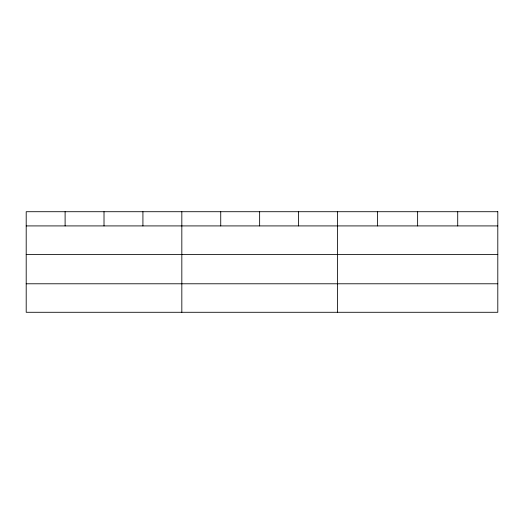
<?xml version="1.0" encoding="UTF-8"?>
<svg xmlns="http://www.w3.org/2000/svg" width="524" height="524" viewBox="0 0 524 524"><rect width="100%" height="100%" fill="white"/><g stroke="black" fill="none" stroke-linecap="round" stroke-linejoin="round"><path stroke-width="0.79" d="M26.2 225.916L497.8 225.916M26.2 254.415L497.8 254.415M26.2 283.785L497.8 283.785M457.714 211.716L457.714 225.916M417.628 211.716L417.628 225.916M377.542 211.716L377.542 225.916M337.456 211.716L337.456 312.284M298.549 211.716L298.549 225.916M259.642 211.716L259.642 225.916M220.735 211.716L220.735 225.916M181.828 211.716L181.828 312.284M142.921 211.716L142.921 225.916M104.014 211.716L104.014 225.916M65.107 211.716L65.107 225.916M497.8 211.716L26.2 211.716L26.2 312.284L497.8 312.284L497.8 211.716"/></g></svg>
